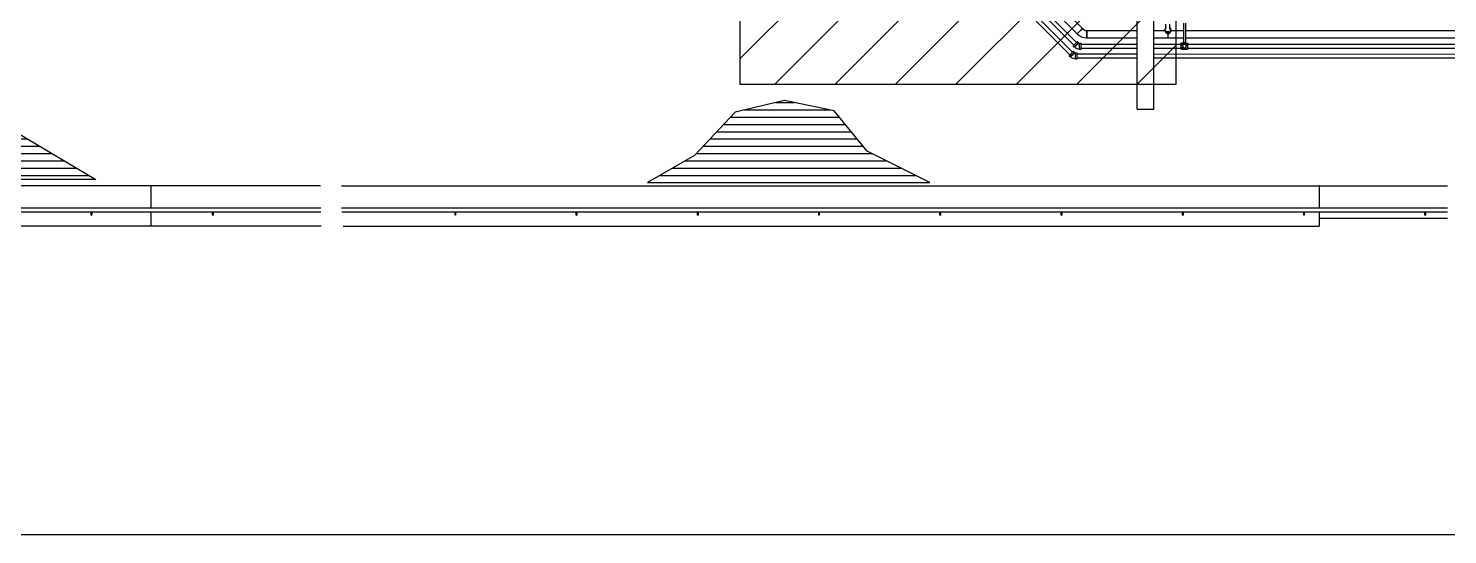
# Model space of a CAD drawing. Header units: metres. Extents: x 0 to 63075, y 0 to 44550.
# Drawn here: x 50635 to 53271, y 35729 to 36669 of the extents above; entities that cross this region are included whole.
import ezdxf

# ---------------------------------------------------------------- set-up
doc = ezdxf.new("R2010")
doc.units = ezdxf.units.M
doc.header["$LTSCALE"] = 75
for name, color, linetype in [('AI-Hatch mob', 7, 'Continuous'), ('GSB', 7, 'Continuous'), ('ML6', 1, 'Continuous'), ('SDM', 7, 'Continuous'), ('SL1', 8, 'Continuous'), ('SL5', 5, 'Continuous')]:
    doc.layers.add(name, color=color, linetype=linetype)
pattern_1 = [(359.99813, (326091.565, -18363.04), (0.00294, 90), [])]

# ---------------------------------------------------------------- blocks, each defined once
blk = doc.blocks.new('A$C6bae614f')
at = {"layer": 'SL1'}
h = blk.add_hatch(dxfattribs=at)
h.set_pattern_fill('_USER', color=256, scale=90, angle=-0.0019, style=0, pattern_type=0)
h.set_pattern_definition(pattern_1)
h.paths.add_polyline_path([(350602, 18070), (352185, 17135), (349575, 17135), (349575, 19565)])
h = blk.add_hatch(dxfattribs=at)
h.set_pattern_fill('_USER', color=256, scale=90, angle=-0.0019, style=0, pattern_type=0)
h.set_pattern_definition(pattern_1)
h.paths.add_polyline_path([(359008, 17096), (362502, 17096), (361727, 17482), (361318, 17984), (360703, 18110), (360091, 17968), (359591, 17431)])
for p, q in [((363363, 19899), (364326, 18936)), ((363426, 19962), (364389, 18999)), ((363294, 19683), (364268, 18709)), ((363310, 19769), (364284, 18795)), ((363344, 19803), (364318, 18829)), ((363260, 19649), (364234, 18675)), ((365068, 18005), (365068, 19153)), ((365271, 18005), (365271, 19153)), ((364444, 18887), (364444, 18976)), ((364444, 18976), (364444, 18887)), ((364444, 18976), (365068, 18976)), ((365271, 18976), (365410, 18976)), ((365410, 18976), (365410, 18991)), ((365413, 18963), (365413, 18966)), ((365423, 18991), (365423, 19053)), ((365472, 18991), (365472, 19053)), ((365482, 18963), (365482, 18966)), ((365485, 18976), (365485, 18991)), ((365485, 18976), (365638, 18976)), ((365638, 19067), (365638, 18818)), ((365665, 19067), (365665, 18818)), ((365665, 18976), (370820, 18976)), ((364342, 18824), (364328, 18839)), ((364354, 18744), (364354, 18819)), ((364354, 18819), (364374, 18819)), ((364354, 18747), (364354, 18816)), ((364374, 18744), (364374, 18819)), ((364374, 18806), (365068, 18806)), ((364444, 18887), (365068, 18887)), ((365271, 18887), (365448, 18887)), ((365271, 18806), (365608, 18806)), ((365448, 18939), (365448, 18887)), ((365448, 18939), (365448, 18887)), ((365448, 18887), (365638, 18887)), ((365608, 18819), (365608, 18744)), ((365629, 18819), (365608, 18819)), ((365674, 18818), (365628, 18818)), ((365628, 18801), (365628, 18818)), ((365674, 18801), (365628, 18801)), ((365629, 18819), (365629, 18818)), ((365629, 18787), (365629, 18801)), ((365629, 18801), (365629, 18787)), ((365631, 18786), (365631, 18801)), ((365665, 18887), (370820, 18887)), ((365671, 18801), (365671, 18786)), ((365674, 18818), (365674, 18819)), ((365674, 18819), (365694, 18819)), ((365674, 18801), (365674, 18818)), ((365674, 18787), (365674, 18801)), ((365694, 18744), (365694, 18819)), ((365694, 18806), (370820, 18805)), ((364239, 18651), (364224, 18665)), ((364289, 18771), (364274, 18785)), ((364292, 18704), (364278, 18719)), ((364304, 18624), (364304, 18699)), ((364304, 18699), (364324, 18699)), ((364304, 18627), (364304, 18696)), ((364304, 18624), (364324, 18624)), ((364324, 18624), (364324, 18699)), ((364324, 18686), (365068, 18686)), ((364324, 18637), (365068, 18637)), ((364354, 18744), (364374, 18744)), ((364374, 18757), (365068, 18757)), ((365271, 18757), (365608, 18757)), ((365271, 18686), (370820, 18685)), ((365271, 18637), (370820, 18637)), ((365629, 18744), (365608, 18744)), ((365629, 18747), (365629, 18776)), ((365629, 18776), (365629, 18744)), ((365629, 18747), (365674, 18747)), ((365674, 18744), (365674, 18776)), ((365674, 18744), (365694, 18744)), ((365694, 18757), (370820, 18757)), ((365068, 18005), (365271, 18005)), ((354963, 17055), (349469, 17055)), ((352869, 16779), (352869, 17065)), ((355221, 17055), (368906, 17054)), ((367319, 17064), (367319, 16779)), ((354967, 16731), (349313, 16731)), ((354967, 16779), (349334, 16779)), ((352127, 16691), (352127, 16731)), ((352131, 16691), (352127, 16691)), ((352134, 16731), (352134, 16695)), ((352869, 16556), (352869, 16731)), ((353627, 16691), (353627, 16731)), ((353631, 16691), (353627, 16691)), ((353634, 16731), (353634, 16695)), ((368905, 16779), (355224, 16779)), ((368905, 16730), (355225, 16731)), ((356627, 16691), (356627, 16731)), ((356631, 16691), (356627, 16691)), ((356634, 16731), (356634, 16694)), ((358127, 16691), (358127, 16731)), ((358131, 16691), (358127, 16691)), ((358134, 16731), (358134, 16694)), ((359627, 16691), (359627, 16731)), ((359631, 16691), (359627, 16691)), ((359634, 16731), (359634, 16694)), ((361127, 16691), (361127, 16731)), ((361131, 16691), (361127, 16691)), ((361134, 16731), (361134, 16694)), ((362627, 16691), (362627, 16731)), ((362631, 16691), (362627, 16691)), ((362634, 16731), (362634, 16694)), ((364127, 16691), (364127, 16731)), ((364131, 16691), (364127, 16691)), ((364134, 16731), (364134, 16694)), ((365627, 16691), (365627, 16731)), ((365631, 16691), (365627, 16691)), ((365634, 16731), (365634, 16694)), ((367127, 16691), (367127, 16731)), ((367131, 16691), (367127, 16691)), ((367134, 16731), (367134, 16694)), ((367319, 16731), (367319, 16556)), ((368627, 16691), (368627, 16730)), ((368631, 16691), (368627, 16691)), ((368634, 16730), (368634, 16694)), ((354969, 16556), (348971, 16556)), ((355243, 16556), (367319, 16556)), ((367319, 16656), (368905, 16656))]:
    blk.add_line(p, q, dxfattribs=at)
for points in [[(350602, 18070), (352185, 17135), (349575, 17135), (349575, 19565)], [(359008, 17096), (362502, 17096), (361727, 17482), (361318, 17984), (360703, 18110), (360091, 17968), (359591, 17431)]]:
    blk.add_lwpolyline(points, close=True, dxfattribs=at)
for centre, radius, start, end in [((364444, 19055), 78.7, 225.0339, 269.998), ((364444, 19055), 168, 225.021, 269.998), ((364354, 18835), 19.2, 224.9982, 269.998), ((365651, 18782), 23, 149.5263, 30.47), ((364304, 18715), 88.3, 224.9982, 269.998), ((364304, 18715), 19.2, 224.9982, 269.998), ((364354, 18835), 88.3, 224.9982, 269.998), ((352131, 16695), 3.17, 269.9981, 359.9981), ((353631, 16695), 3.17, 269.9981, 359.9981), ((356631, 16694), 3.17, 269.9981, 359.9981), ((358131, 16694), 3.17, 269.9981, 359.9981), ((359631, 16694), 3.17, 269.9981, 359.9981), ((361131, 16694), 3.17, 269.9981, 359.9981), ((362631, 16694), 3.17, 269.9981, 359.9981), ((364131, 16694), 3.17, 269.9981, 359.9981), ((365631, 16694), 3.17, 269.9981, 359.9981), ((367131, 16694), 3.17, 269.9981, 359.9981), ((368631, 16694), 3.17, 269.9981, 359.9981)]:
    blk.add_arc(centre, radius, start, end, dxfattribs=at)
for centre, major_axis, ratio, start_param, end_param in [((364357, 18968), (-31.4, -31.4), 0.000046, 4.7128, 7.62762), ((364357, 18968), (-31.4, -31.4), 0.000046, 4.712115, 7.853936), ((364357, 18968), (31.4, 31.4), 0.000046, 6.283139, 7.853525), ((364357, 18968), (31.4, 31.4), 0.000046, 6.252966, 7.853982), ((364357, 18968), (-31.4, -31.4), 0.000046, 1.570979, 1.796713), ((365448, 18991), (37.7, 0), 0.707117, 2.264944, 7.159834), ((365448, 18976), (37.7, 0), 0.707117, 3.141593, 6.283185), ((364301, 18812), (26.7, 26.7), 0.000046, 6.283185, 9.424778), ((365448, 18963), (34.5, 0), 0.707117, 3.141593, 6.283185), ((364251, 18692), (26.7, 26.7), 0.000046, 6.283185, 9.424778)]:
    blk.add_ellipse(centre, major_axis=major_axis, ratio=ratio, start_param=start_param, end_param=end_param, dxfattribs=at)
for centre, major_axis in [((364316, 18797), (26.7, 26.7)), ((364316, 18797), (24.4, 24.4)), ((364266, 18677), (26.7, 26.7)), ((364266, 18677), (24.4, 24.4))]:
    blk.add_ellipse(centre, major_axis=major_axis, ratio=0.000046, dxfattribs=at)
blk = doc.blocks.new('zw$15D4')
at = {"layer": 'SL5', "color": 5}
blk.add_line((0, 11.7), (21875, 11.7), dxfattribs=at)
at = {"layer": 'ML6', "xscale": 0.2502808837766805, "yscale": 0.2502808837766805, "zscale": 0.2502808837766805}
blk.add_blockref('A$C6bae614f', (-85544.7, -3177.3), dxfattribs=at)

msp = doc.modelspace()

# ---------------------------------------------------------------- hatches: boundary and pattern name
at = {"layer": 'AI-Hatch mob'}
h = msp.add_hatch(dxfattribs=at)
h.set_pattern_fill('ANSI31', color=256, scale=25)
h.set_pattern_definition([(45, (-12666.46, -59.206), (-56.1266, 56.1266), [])])
h.paths.add_polyline_path([(52766.7, 38156.1), (51956.8, 38156.1), (51956.8, 36564.6), (52766.7, 36564.6)])

# ---------------------------------------------------------------- linework, layer by layer
at = {"layer": 'SDM'}
msp.add_lwpolyline([(51956.8, 38156.1), (52766.7, 38156.1), (52766.7, 36564.6), (51956.8, 36564.6)], close=True, dxfattribs=at)

# ---------------------------------------------------------------- block references
at = {"layer": 'GSB', "xscale": 0.6000000000000068, "yscale": 0.6000000000000068, "zscale": 0.6000000000000068}
msp.add_blockref('zw$15D4', (49200, 35721.6), dxfattribs=at)

doc.saveas('drawing.dxf')
